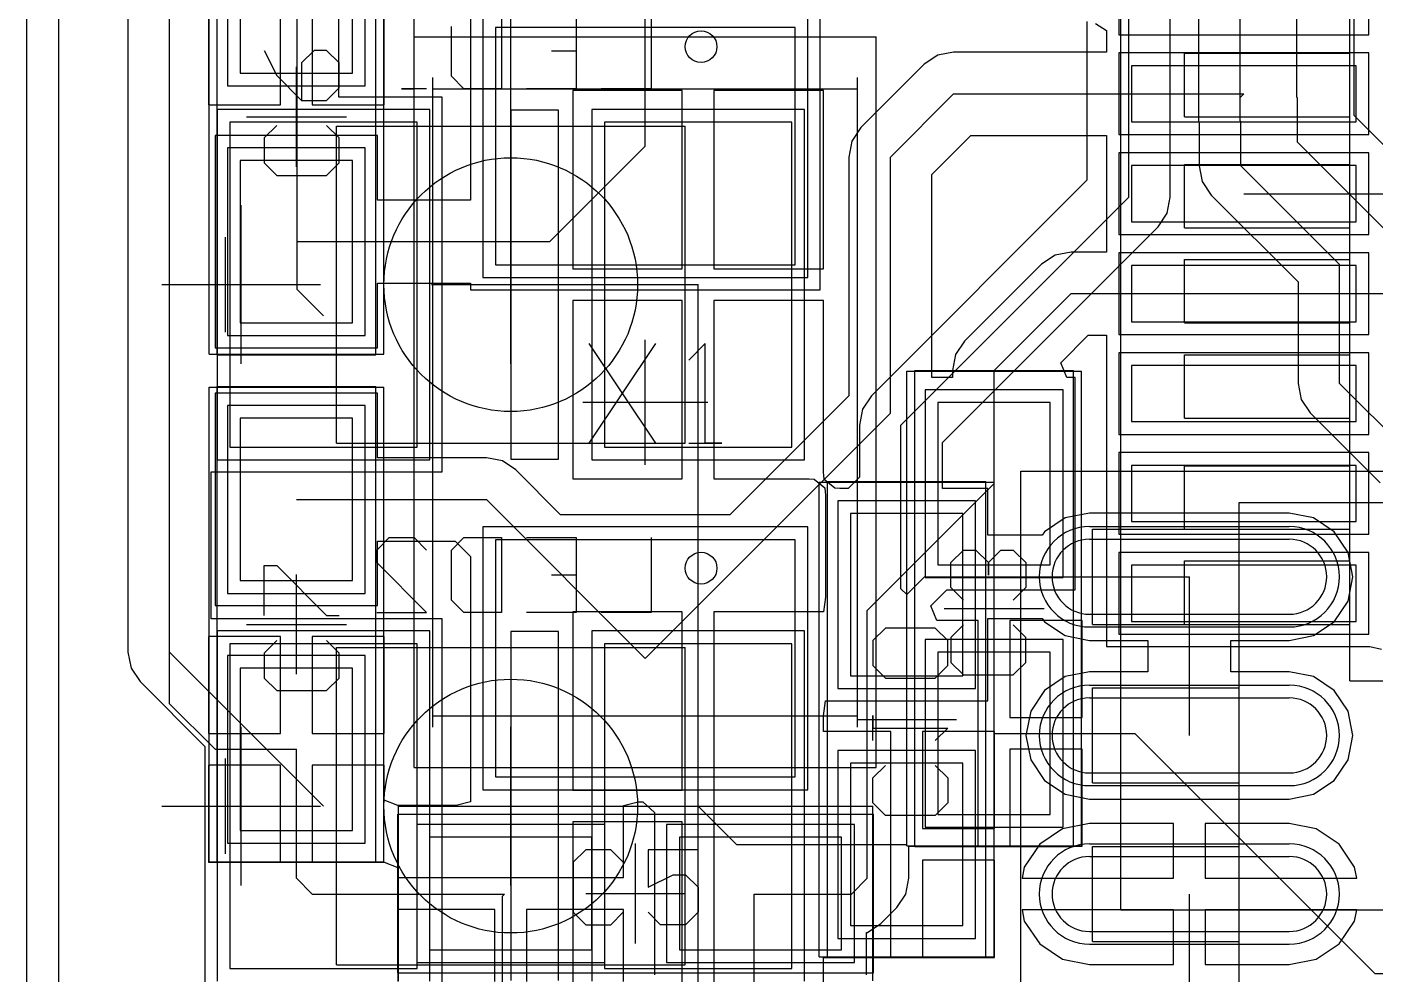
# Model space of a CAD drawing. Header units: millimetres. Extents: x 23.8 to 46.9, y 23.8 to 45.
# Drawn here: x 23.75 to 34.55, y 30.86 to 38.44 of the extents above; entities that cross this region are included whole.
import ezdxf

# ---------------------------------------------------------------- set-up
doc = ezdxf.new("R2010")
doc.units = ezdxf.units.MM
for name, color, linetype in [('BottomLayer', 5, 'Continuous'), ('BottomOverlay', 54, 'Continuous'), ('BottomPaste', 16, 'Continuous'), ('BottomSolder', 6, 'Continuous'), ('KeepOutLayer', 6, 'Continuous'), ('Mechanical13', 56, 'Continuous'), ('Mechanical14', 56, 'Continuous'), ('Mechanical15', 56, 'Continuous'), ('TopLayer', 1, 'Continuous'), ('TopOverlay', 2, 'Continuous'), ('TopPaste', 8, 'Continuous'), ('TopSolder', 216, 'Continuous')]:
    doc.layers.add(name, color=color, linetype=linetype)

msp = doc.modelspace()

# ---------------------------------------------------------------- linework, layer by layer
at = {"layer": 'BottomLayer'}
for p, q in [((24.005, 24.019), (24.005, 44.745)), ((25.915, 36.335), (25.915, 41.915)), ((24.559, 41.767), (24.559, 33.433)), ((24.892, 33.433), (24.892, 41.767)), ((33.921, 37.874), (33.921, 40.697)), ((33.467, 37.686), (33.467, 40.509)), ((32.574, 37.074), (32.574, 40.374)), ((32.907, 37.074), (32.907, 39.875)), ((33.134, 39.913), (33.134, 37.686)), ((27.625, 36.375), (27.625, 39.238)), ((34.379, 37.729), (34.379, 39.125)), ((26.248, 37.875), (26.248, 38.539)), ((32.24, 38.482), (32.24, 37.212)), ((28.998, 37.929), (28.121, 37.929)), ((28.121, 37.929), (28.121, 36.502)), ((28.998, 36.502), (28.998, 37.929)), ((30.129, 37.929), (29.252, 37.929)), ((29.252, 37.929), (29.252, 36.502)), ((30.129, 36.502), (30.129, 37.929)), ((27.075, 37.875), (26.248, 37.875)), ((27.075, 34.875), (27.075, 37.875)), ((33.921, 37.874), (33.925, 37.87)), ((33.925, 37.515), (33.925, 37.87)), ((33.134, 37.686), (33.138, 37.666)), ((33.467, 37.686), (33.471, 37.682)), ((33.471, 37.327), (33.471, 37.682)), ((34.379, 37.729), (36.358, 35.75)), ((26.875, 37.675), (25.375, 37.675)), ((25.375, 37.675), (25.375, 35.075)), ((26.875, 35.075), (26.875, 37.675)), ((29.875, 37.675), (28.375, 37.675)), ((28.375, 37.675), (28.375, 35.075)), ((29.875, 35.075), (29.875, 37.675)), ((33.138, 37.666), (33.138, 37.327)), ((33.925, 37.515), (35.125, 36.315)), ((33.138, 37.327), (33.163, 37.2)), ((33.471, 37.327), (34.263, 36.535)), ((32.24, 37.212), (30.514, 35.486)), ((33.163, 37.2), (33.235, 37.091)), ((30.75, 35.25), (32.574, 37.074)), ((32.882, 36.946), (32.907, 37.074)), ((33.235, 37.091), (33.93, 36.397)), ((32.809, 36.838), (32.882, 36.946)), ((31.083, 35.112), (32.809, 36.838)), ((28.121, 36.502), (28.998, 36.502)), ((29.252, 36.502), (30.129, 36.502)), ((34.263, 35.584), (34.263, 36.535)), ((33.93, 36.397), (33.93, 35.584)), ((25.915, 36.335), (26.125, 36.125)), ((27.625, 36.375), (29.125, 36.375)), ((29.125, 32.2), (29.125, 36.375)), ((28.998, 36.248), (28.121, 36.248)), ((28.121, 36.248), (28.121, 34.821)), ((28.998, 34.821), (28.998, 36.248)), ((30.129, 36.248), (29.252, 36.248)), ((29.252, 36.248), (29.252, 34.821)), ((30.129, 34.919), (30.129, 36.248)), ((33.93, 35.584), (33.955, 35.456)), ((34.263, 35.584), (34.824, 35.023)), ((30.514, 35.486), (30.442, 35.378)), ((33.955, 35.456), (34.027, 35.348)), ((30.442, 35.378), (30.417, 35.25)), ((34.027, 35.348), (34.588, 34.787)), ((30.417, 35.25), (30.417, 34.833)), ((30.75, 33.939), (30.75, 35.25)), ((31.083, 34.743), (31.083, 35.112)), ((25.375, 35.075), (26.875, 35.075)), ((28.375, 35.075), (29.875, 35.075)), ((25.225, 33.7), (25.225, 34.875)), ((25.225, 34.875), (27.075, 34.875)), ((30.129, 34.872), (30.129, 34.919)), ((28.121, 34.821), (28.998, 34.821)), ((29.252, 34.821), (30.007, 34.821)), ((30.007, 34.821), (30.015, 34.821)), ((30.015, 34.821), (30.054, 34.818)), ((30.054, 34.818), (30.139, 34.749)), ((30.131, 34.85), (30.129, 34.872)), ((30.136, 34.815), (30.131, 34.85)), ((30.221, 34.746), (30.136, 34.815)), ((30.417, 34.833), (30.327, 34.743)), ((30.139, 34.749), (30.144, 34.714)), ((30.144, 34.714), (30.146, 34.692)), ((30.146, 34.692), (30.146, 34.645)), ((30.26, 34.743), (30.221, 34.746)), ((30.268, 34.743), (30.26, 34.743)), ((30.327, 34.743), (30.268, 34.743)), ((31.446, 34.743), (31.083, 34.743)), ((31.446, 34.369), (31.446, 34.743)), ((30.146, 34.645), (30.146, 33.874)), ((30.346, 34.543), (30.346, 33.243)), ((31.246, 34.543), (30.346, 34.543)), ((31.246, 33.243), (31.246, 34.543)), ((32.065, 34.507), (31.9, 34.396)), ((32.26, 34.546), (32.065, 34.507)), ((33.86, 34.546), (32.26, 34.546)), ((34.055, 34.507), (33.86, 34.546)), ((34.22, 34.396), (34.055, 34.507)), ((31.881, 34.369), (31.446, 34.369)), ((31.9, 34.396), (31.881, 34.369)), ((32.26, 34.336), (33.86, 34.336)), ((34.331, 34.231), (34.22, 34.396)), ((34.37, 34.036), (34.331, 34.231)), ((30.796, 33.893), (30.939, 34.036)), ((30.939, 34.036), (33.06, 34.036)), ((33.06, 32.766), (33.06, 34.036)), ((34.331, 33.841), (34.37, 34.036)), ((30.75, 33.939), (30.796, 33.893)), ((30.146, 33.874), (30.129, 33.754)), ((34.22, 33.676), (34.331, 33.841)), ((27.075, 33.7), (25.225, 33.7)), ((27.075, 30.7), (27.075, 33.7)), ((28.998, 33.754), (28.121, 33.754)), ((28.121, 33.754), (28.121, 32.327)), ((28.998, 32.327), (28.998, 33.754)), ((30.019, 33.754), (29.252, 33.754)), ((29.252, 33.754), (29.252, 32.2)), ((30.129, 33.754), (30.019, 33.754)), ((31.446, 33.043), (31.446, 33.703)), ((31.446, 33.703), (31.881, 33.703)), ((31.881, 33.703), (31.9, 33.676)), ((32.26, 33.736), (33.86, 33.736)), ((31.9, 33.676), (32.065, 33.565)), ((34.055, 33.565), (34.22, 33.676)), ((26.875, 33.5), (25.375, 33.5)), ((25.375, 33.5), (25.375, 30.9)), ((26.875, 30.9), (26.875, 33.5)), ((29.875, 33.5), (28.375, 33.5)), ((28.375, 33.5), (28.375, 30.9)), ((29.875, 30.9), (29.875, 33.5)), ((32.065, 33.565), (32.26, 33.526)), ((32.26, 33.526), (32.727, 33.526)), ((32.727, 33.526), (32.727, 33.276)), ((33.393, 33.276), (33.393, 33.526)), ((33.393, 33.526), (33.86, 33.526)), ((33.86, 33.526), (34.055, 33.565)), ((24.559, 33.433), (24.584, 33.305)), ((24.892, 33.433), (26.125, 32.2)), ((24.584, 33.305), (24.656, 33.197)), ((32.26, 33.276), (32.065, 33.237)), ((32.727, 33.276), (32.26, 33.276)), ((33.86, 33.276), (33.393, 33.276)), ((34.055, 33.237), (33.86, 33.276)), ((24.656, 33.197), (25.175, 32.678)), ((30.346, 33.243), (31.246, 33.243)), ((32.065, 33.237), (31.9, 33.126)), ((34.22, 33.126), (34.055, 33.237)), ((30.129, 32.923), (30.146, 33.043)), ((30.146, 33.043), (30.256, 33.043)), ((30.256, 33.043), (31.446, 33.043)), ((31.9, 33.126), (31.789, 32.961)), ((32.26, 33.066), (33.86, 33.066)), ((34.331, 32.961), (34.22, 33.126)), ((31.789, 32.961), (31.75, 32.766)), ((34.37, 32.766), (34.331, 32.961)), ((30.129, 32.797), (30.129, 32.923)), ((30.669, 32.797), (30.129, 32.797)), ((30.669, 31.893), (30.669, 32.797)), ((31.5, 32.797), (30.923, 32.797)), ((30.923, 32.797), (30.923, 32.02)), ((31.5, 32.02), (31.5, 32.797)), ((31.75, 32.766), (31.789, 32.571)), ((34.331, 32.571), (34.37, 32.766)), ((25.175, 32.678), (25.175, 30.7)), ((30.346, 32.543), (30.346, 31.243)), ((31.246, 32.543), (30.346, 32.543)), ((31.246, 31.243), (31.246, 32.543)), ((31.789, 32.571), (31.9, 32.406)), ((34.22, 32.406), (34.331, 32.571)), ((31.9, 32.406), (32.065, 32.295)), ((32.26, 32.466), (33.86, 32.466)), ((34.055, 32.295), (34.22, 32.406)), ((28.121, 32.327), (28.998, 32.327)), ((32.065, 32.295), (32.26, 32.256)), ((33.86, 32.256), (34.055, 32.295)), ((29.125, 30.226), (29.125, 32.2)), ((29.125, 32.2), (29.432, 31.893)), ((29.252, 32.2), (29.252, 30.646)), ((32.26, 32.256), (33.86, 32.256)), ((28.998, 32.073), (28.121, 32.073)), ((28.121, 32.073), (28.121, 30.646)), ((28.998, 30.646), (28.998, 32.073)), ((30.923, 32.02), (31.5, 32.02)), ((32.044, 32.018), (31.861, 31.895)), ((32.26, 32.061), (32.044, 32.018)), ((32.933, 32.061), (32.26, 32.061)), ((32.933, 31.623), (32.933, 32.061)), ((33.86, 32.061), (33.187, 32.061)), ((33.187, 32.061), (33.187, 31.623)), ((34.076, 32.018), (33.86, 32.061)), ((34.259, 31.895), (34.076, 32.018)), ((29.432, 31.893), (30.796, 31.893)), ((30.669, 30.989), (30.669, 31.893)), ((31.861, 31.895), (31.738, 31.712)), ((34.382, 31.712), (34.259, 31.895)), ((31.5, 31.766), (30.923, 31.766)), ((30.923, 31.766), (30.923, 30.989)), ((31.5, 30.989), (31.5, 31.766)), ((32.26, 31.796), (33.86, 31.796)), ((31.738, 31.712), (31.72, 31.623)), ((34.4, 31.623), (34.382, 31.712)), ((31.72, 31.623), (32.933, 31.623)), ((33.187, 31.623), (34.4, 31.623)), ((33.06, 30.226), (33.06, 31.496)), ((32.933, 31.369), (31.72, 31.369)), ((31.72, 31.369), (31.738, 31.28)), ((32.933, 30.931), (32.933, 31.369)), ((34.4, 31.369), (33.187, 31.369)), ((33.187, 31.369), (33.187, 30.931)), ((34.382, 31.28), (34.4, 31.369)), ((30.346, 31.243), (31.246, 31.243)), ((31.738, 31.28), (31.861, 31.097)), ((34.259, 31.097), (34.382, 31.28)), ((31.861, 31.097), (32.044, 30.974)), ((32.26, 31.196), (33.86, 31.196)), ((34.076, 30.974), (34.259, 31.097)), ((30.129, 30.646), (30.129, 30.989)), ((30.129, 30.989), (30.669, 30.989)), ((30.923, 30.989), (31.5, 30.989)), ((25.375, 30.9), (26.875, 30.9)), ((28.375, 30.9), (29.875, 30.9)), ((32.044, 30.974), (32.26, 30.931)), ((32.26, 30.931), (32.933, 30.931)), ((33.187, 30.931), (33.86, 30.931)), ((33.86, 30.931), (34.076, 30.974))]:
    msp.add_line(p, q, dxfattribs=at)
for centre, start, end in [((32.26, 34.036), 90, 270), ((33.86, 34.036), 270, 90), ((32.26, 32.766), 90, 270), ((33.86, 32.766), 270, 90), ((32.26, 31.496), 90, 270), ((33.86, 31.496), 270, 90)]:
    msp.add_arc(centre, 0.3, start, end, dxfattribs=at)
at = {"layer": 'BottomOverlay'}
for p, q in [((28.006, 37.772), (27.625, 37.772)), ((27.625, 37.772), (27.625, 34.978)), ((28.006, 34.978), (28.006, 37.772)), ((27.625, 34.978), (28.006, 34.978)), ((28.006, 33.597), (27.625, 33.597)), ((27.625, 33.597), (27.625, 30.803)), ((28.006, 30.803), (28.006, 33.597))]:
    msp.add_line(p, q, dxfattribs=at)
for centre in [(29.149, 38.28), (29.149, 34.105)]:
    msp.add_circle(centre, 0.127, dxfattribs=at)
at = {"layer": 'BottomPaste'}
for p, q in [((26.875, 37.675), (25.375, 37.675)), ((25.375, 37.675), (25.375, 35.075)), ((26.875, 35.075), (26.875, 37.675)), ((29.875, 37.675), (28.375, 37.675)), ((28.375, 37.675), (28.375, 35.075)), ((29.875, 35.075), (29.875, 37.675)), ((25.375, 35.075), (26.875, 35.075)), ((28.375, 35.075), (29.875, 35.075)), ((30.346, 34.543), (30.346, 33.243)), ((31.246, 34.543), (30.346, 34.543)), ((31.246, 33.243), (31.246, 34.543)), ((32.26, 34.336), (33.86, 34.336)), ((32.26, 33.736), (33.86, 33.736)), ((26.875, 33.5), (25.375, 33.5)), ((25.375, 33.5), (25.375, 30.9)), ((26.875, 30.9), (26.875, 33.5)), ((29.875, 33.5), (28.375, 33.5)), ((28.375, 33.5), (28.375, 30.9)), ((29.875, 30.9), (29.875, 33.5)), ((30.346, 33.243), (31.246, 33.243)), ((32.26, 33.066), (33.86, 33.066)), ((30.346, 32.543), (30.346, 31.243)), ((31.246, 32.543), (30.346, 32.543)), ((31.246, 31.243), (31.246, 32.543)), ((32.26, 32.466), (33.86, 32.466)), ((32.26, 31.796), (33.86, 31.796)), ((30.346, 31.243), (31.246, 31.243)), ((32.26, 31.196), (33.86, 31.196)), ((25.375, 30.9), (26.875, 30.9)), ((28.375, 30.9), (29.875, 30.9))]:
    msp.add_line(p, q, dxfattribs=at)
for centre, start, end in [((32.26, 34.036), 90, 270), ((33.86, 34.036), 270, 90), ((32.26, 32.766), 90, 270), ((33.86, 32.766), 270, 90), ((32.26, 31.496), 90, 270), ((33.86, 31.496), 270, 90)]:
    msp.add_arc(centre, 0.3, start, end, dxfattribs=at)
at = {"layer": 'BottomSolder'}
for p, q in [((26.977, 37.777), (25.273, 37.777)), ((25.273, 37.777), (25.273, 34.973)), ((26.977, 34.973), (26.977, 37.777)), ((29.977, 37.777), (28.273, 37.777)), ((28.273, 37.777), (28.273, 34.973)), ((29.977, 34.973), (29.977, 37.777)), ((25.273, 34.973), (26.977, 34.973)), ((28.273, 34.973), (29.977, 34.973)), ((30.244, 34.645), (30.244, 33.141)), ((31.348, 34.645), (30.244, 34.645)), ((31.348, 33.141), (31.348, 34.645)), ((32.26, 34.438), (33.86, 34.438)), ((26.977, 33.602), (25.273, 33.602)), ((25.273, 33.602), (25.273, 30.798)), ((26.977, 30.798), (26.977, 33.602)), ((29.977, 33.602), (28.273, 33.602)), ((28.273, 33.602), (28.273, 30.798)), ((29.977, 30.798), (29.977, 33.602)), ((32.26, 33.634), (33.86, 33.634)), ((32.26, 33.168), (33.86, 33.168)), ((30.244, 33.141), (31.348, 33.141)), ((30.244, 32.645), (30.244, 31.141)), ((31.348, 32.645), (30.244, 32.645)), ((31.348, 31.141), (31.348, 32.645)), ((32.26, 32.364), (33.86, 32.364)), ((32.26, 31.898), (33.86, 31.898)), ((30.244, 31.141), (31.348, 31.141)), ((32.26, 31.094), (33.86, 31.094))]:
    msp.add_line(p, q, dxfattribs=at)
for centre, start, end in [((32.26, 34.036), 90, 270), ((33.86, 34.036), 270, 90), ((32.26, 32.766), 90, 270), ((33.86, 32.766), 270, 90), ((32.26, 31.496), 90, 270), ((33.86, 31.496), 270, 90)]:
    msp.add_arc(centre, 0.402, start, end, dxfattribs=at)
at = {"layer": 'KeepOutLayer'}
msp.add_line((23.75, 23.75), (23.75, 45), dxfattribs=at)
at = {"layer": 'Mechanical13'}
for p, q in [((23.75, 23.75), (23.75, 45)), ((34.346, 33.203), (34.346, 40.203)), ((25.273, 35.814), (25.273, 39.624)), ((26.543, 35.814), (26.543, 39.624)), ((25.65, 38.25), (25.75, 38.05)), ((26.05, 38.25), (25.95, 38.15)), ((26.15, 38.25), (26.05, 38.25)), ((26.25, 38.15), (26.15, 38.25)), ((33.02, 37.719), (33.02, 38.227)), ((33.02, 38.227), (34.346, 38.227)), ((25.95, 38.15), (25.95, 37.85)), ((26.25, 37.95), (26.25, 38.15)), ((25.75, 38.05), (25.95, 37.85)), ((26.15, 37.85), (26.25, 37.95)), ((27.002, 32.923), (27.002, 37.943)), ((27.002, 37.943), (30.402, 37.943)), ((30.402, 32.923), (30.402, 37.943)), ((25.95, 37.85), (26.15, 37.85)), ((33.02, 37.719), (34.346, 37.719)), ((25.75, 37.65), (25.65, 37.55)), ((26.25, 37.55), (26.15, 37.65)), ((25.65, 37.55), (25.65, 37.35)), ((26.25, 37.35), (26.25, 37.55)), ((25.65, 37.35), (25.75, 37.25)), ((25.75, 37.25), (26.15, 37.25)), ((26.15, 37.25), (26.25, 37.35)), ((33.02, 36.83), (33.02, 37.338)), ((33.02, 37.338), (34.346, 37.338)), ((33.02, 36.83), (34.346, 36.83)), ((33.02, 36.068), (33.02, 36.576)), ((33.02, 36.576), (34.346, 36.576)), ((33.02, 36.068), (34.346, 36.068)), ((28.25, 35.905), (28.783, 35.105)), ((28.783, 35.905), (28.25, 35.105)), ((29.183, 35.905), (29.05, 35.771)), ((29.183, 35.105), (29.183, 35.905)), ((25.273, 35.814), (26.543, 35.814)), ((33.02, 35.306), (33.02, 35.814)), ((33.02, 35.814), (34.346, 35.814)), ((30.861, 31.877), (30.861, 35.687)), ((30.861, 35.687), (32.131, 35.687)), ((32.131, 31.877), (32.131, 35.687)), ((25.273, 31.75), (25.273, 35.56)), ((25.273, 35.56), (26.543, 35.56)), ((26.543, 31.75), (26.543, 35.56)), ((33.02, 35.306), (34.346, 35.306)), ((29.05, 35.105), (29.316, 35.105)), ((29.316, 35.105), (29.183, 35.105)), ((33.02, 34.417), (33.02, 34.925)), ((33.02, 34.925), (34.346, 34.925)), ((33.02, 34.417), (34.346, 34.417)), ((31.15, 34.15), (31.25, 34.25)), ((31.25, 34.25), (31.35, 34.25)), ((31.35, 34.25), (31.45, 34.15)), ((31.45, 34.15), (31.55, 34.25)), ((31.55, 34.25), (31.65, 34.25)), ((31.65, 34.25), (31.75, 34.15)), ((25.65, 33.725), (25.65, 34.125)), ((25.65, 34.125), (25.75, 34.125)), ((25.75, 34.125), (26.15, 33.725)), ((31.15, 33.95), (31.15, 34.15)), ((31.45, 34.15), (31.45, 34.05)), ((31.45, 34.05), (31.45, 34.15)), ((31.75, 34.15), (31.75, 33.95)), ((33.02, 33.655), (33.02, 34.163)), ((33.02, 34.163), (34.346, 34.163)), ((31.25, 33.85), (31.15, 33.95)), ((31.75, 33.95), (31.65, 33.85)), ((26.15, 33.725), (26.25, 33.725)), ((31.25, 33.65), (31.15, 33.55)), ((31.75, 33.55), (31.65, 33.65)), ((33.02, 33.655), (34.346, 33.655)), ((25.75, 33.525), (25.65, 33.425)), ((26.25, 33.425), (26.15, 33.525)), ((31.15, 33.55), (31.15, 33.35)), ((31.75, 33.35), (31.75, 33.55)), ((25.65, 33.425), (25.65, 33.225)), ((26.25, 33.225), (26.25, 33.425)), ((31.15, 33.35), (31.25, 33.25)), ((31.65, 33.25), (31.75, 33.35)), ((25.65, 33.225), (25.75, 33.125)), ((26.15, 33.125), (26.25, 33.225)), ((31.25, 33.25), (31.65, 33.25)), ((34.346, 33.203), (41.346, 33.203)), ((25.75, 33.125), (26.15, 33.125)), ((27.002, 32.923), (30.402, 32.923)), ((26.72, 32.135), (30.53, 32.135)), ((26.72, 30.865), (26.72, 32.135)), ((30.53, 30.865), (30.53, 32.135)), ((30.861, 31.877), (32.131, 31.877)), ((25.273, 31.75), (26.543, 31.75)), ((28.225, 31.85), (28.125, 31.75)), ((28.125, 31.75), (28.125, 31.35)), ((28.425, 31.85), (28.225, 31.85)), ((28.525, 31.75), (28.425, 31.85)), ((29.125, 31.85), (28.725, 31.85)), ((28.725, 31.85), (28.725, 31.55)), ((28.725, 31.55), (28.925, 31.65)), ((28.925, 31.65), (29.025, 31.65)), ((29.025, 31.65), (29.125, 31.55)), ((29.125, 31.55), (29.125, 31.35)), ((28.125, 31.35), (28.225, 31.25)), ((28.425, 31.25), (28.525, 31.35)), ((28.825, 31.25), (28.725, 31.35)), ((29.125, 31.35), (29.025, 31.25)), ((28.225, 31.25), (28.425, 31.25)), ((29.025, 31.25), (28.825, 31.25)), ((26.72, 30.865), (30.53, 30.865))]:
    msp.add_line(p, q, dxfattribs=at)
at = {"layer": 'Mechanical14'}
for p, q in [((23.75, 23.75), (23.75, 45)), ((26.851, 37.943), (26.851, 38.543)), ((27.151, 38.043), (27.151, 38.443)), ((27.55, 38.543), (27.55, 37.943)), ((28.15, 38.543), (28.15, 37.943)), ((28.75, 38.543), (28.75, 37.943)), ((28.15, 38.243), (27.95, 38.243)), ((27.25, 37.943), (27.151, 38.043)), ((26.951, 37.943), (26.751, 37.943)), ((26.751, 37.943), (26.851, 37.943)), ((27.55, 37.943), (27.25, 37.943)), ((28.15, 37.943), (27.75, 37.943)), ((28.75, 37.943), (28.35, 37.943)), ((26.228, 35.105), (26.228, 37.645)), ((26.228, 37.645), (29.022, 37.645)), ((29.022, 35.105), (29.022, 37.645)), ((25.466, 35.74), (25.466, 37.01)), ((24.831, 36.375), (26.101, 36.375)), ((26.228, 35.105), (29.022, 35.105)), ((30.161, 34.798), (31.431, 34.798)), ((30.161, 30.988), (30.161, 34.798)), ((31.431, 30.988), (31.431, 34.798)), ((33.46, 29.631), (33.46, 34.631)), ((33.46, 34.631), (37.46, 34.631)), ((26.551, 34.25), (26.651, 34.35)), ((26.651, 34.35), (26.851, 34.35)), ((26.851, 34.35), (26.951, 34.25)), ((27.151, 34.25), (27.25, 34.35)), ((27.25, 34.35), (27.55, 34.35)), ((27.55, 34.35), (27.55, 33.75)), ((27.75, 34.35), (28.15, 34.35)), ((28.15, 34.35), (28.15, 33.75)), ((28.75, 34.35), (28.75, 33.75)), ((32.285, 34.417), (33.46, 34.417)), ((32.285, 33.655), (32.285, 34.417)), ((26.551, 34.15), (26.551, 34.25)), ((27.151, 33.85), (27.151, 34.25)), ((26.951, 33.75), (26.551, 34.15)), ((28.15, 34.05), (27.95, 34.05)), ((27.25, 33.75), (27.151, 33.85)), ((26.551, 33.75), (26.951, 33.75)), ((27.55, 33.75), (27.25, 33.75)), ((28.15, 33.75), (27.75, 33.75)), ((28.75, 33.75), (28.35, 33.75)), ((30.625, 33.625), (30.525, 33.525)), ((31.025, 33.625), (30.625, 33.625)), ((31.125, 33.525), (31.025, 33.625)), ((32.285, 33.655), (33.46, 33.655)), ((30.525, 33.525), (30.525, 33.325)), ((31.125, 33.325), (31.125, 33.525)), ((26.228, 33.47), (29.022, 33.47)), ((26.228, 30.93), (26.228, 33.47)), ((29.022, 30.93), (29.022, 33.47)), ((30.525, 33.325), (30.625, 33.225)), ((31.025, 33.225), (31.125, 33.325)), ((30.625, 33.225), (31.025, 33.225)), ((32.285, 33.147), (33.46, 33.147)), ((32.285, 32.385), (32.285, 33.147)), ((25.466, 31.565), (25.466, 32.835)), ((30.525, 32.725), (30.525, 32.925)), ((30.525, 32.925), (30.525, 32.825)), ((30.525, 32.825), (31.125, 32.825)), ((31.125, 32.825), (31.025, 32.725)), ((30.525, 32.425), (30.625, 32.525)), ((31.025, 32.525), (31.125, 32.425)), ((30.525, 32.225), (30.525, 32.425)), ((31.125, 32.425), (31.125, 32.225)), ((32.285, 32.385), (33.46, 32.385)), ((24.831, 32.2), (26.101, 32.2)), ((30.625, 32.125), (30.525, 32.225)), ((31.125, 32.225), (31.025, 32.125)), ((31.025, 32.125), (30.625, 32.125)), ((32.285, 31.877), (33.46, 31.877)), ((32.285, 31.115), (32.285, 31.877)), ((32.285, 31.115), (33.46, 31.115)), ((30.161, 30.988), (31.431, 30.988)), ((26.228, 30.93), (29.022, 30.93))]:
    msp.add_line(p, q, dxfattribs=at)
for centre in [(27.625, 36.375), (27.625, 32.2)]:
    msp.add_circle(centre, 1.016, dxfattribs=at)
at = {"layer": 'Mechanical15'}
for p, q in [((32.512, 31.369), (32.512, 42.037)), ((25.208, 35.819), (25.208, 39.619)), ((26.608, 35.819), (26.608, 39.619)), ((26.852, 32.508), (26.852, 38.358)), ((26.852, 38.358), (30.552, 38.358)), ((30.552, 32.508), (30.552, 38.358)), ((25.908, 37.319), (25.908, 38.119)), ((25.508, 37.719), (26.308, 37.719)), ((26.228, 37.645), (29.022, 37.645)), ((26.228, 35.105), (26.228, 37.645)), ((29.022, 35.105), (29.022, 37.645)), ((27.625, 35.74), (27.625, 37.01)), ((25.339, 35.994), (25.339, 36.756)), ((24.958, 36.375), (25.72, 36.375)), ((26.99, 36.375), (28.26, 36.375)), ((28.702, 34.933), (28.702, 35.933)), ((25.208, 35.819), (26.608, 35.819)), ((30.796, 31.882), (30.796, 35.682)), ((30.796, 35.682), (32.196, 35.682)), ((32.196, 31.882), (32.196, 35.682)), ((25.208, 31.755), (25.208, 35.555)), ((25.208, 35.555), (26.608, 35.555)), ((26.608, 31.755), (26.608, 35.555)), ((28.202, 35.433), (29.202, 35.433)), ((26.228, 35.105), (29.022, 35.105)), ((31.71, 29.381), (31.71, 34.881)), ((31.71, 34.881), (39.21, 34.881)), ((30.096, 34.793), (31.496, 34.793)), ((30.096, 30.993), (30.096, 34.793)), ((31.496, 30.993), (31.496, 34.793)), ((31.496, 33.382), (31.496, 34.182)), ((25.908, 33.255), (25.908, 34.055)), ((31.096, 33.782), (31.896, 33.782)), ((25.508, 33.655), (26.308, 33.655)), ((26.228, 30.93), (26.228, 33.47)), ((26.228, 33.47), (29.022, 33.47)), ((29.022, 30.93), (29.022, 33.47)), ((30.796, 32.493), (30.796, 33.293)), ((27.625, 31.565), (27.625, 32.835)), ((30.396, 32.893), (31.196, 32.893)), ((25.339, 31.819), (25.339, 32.581)), ((26.852, 32.508), (30.552, 32.508)), ((24.958, 32.2), (25.72, 32.2)), ((26.725, 32.2), (30.525, 32.2)), ((26.725, 30.8), (26.725, 32.2)), ((26.99, 32.2), (28.26, 32.2)), ((30.525, 30.8), (30.525, 32.2)), ((28.625, 31.1), (28.625, 31.9)), ((30.796, 31.882), (32.196, 31.882)), ((25.208, 31.755), (26.608, 31.755)), ((28.225, 31.5), (29.025, 31.5)), ((32.512, 31.369), (43.18, 31.369)), ((30.096, 30.993), (31.496, 30.993)), ((26.228, 30.93), (29.022, 30.93))]:
    msp.add_line(p, q, dxfattribs=at)
for centre in [(27.625, 36.375), (27.625, 32.2)]:
    msp.add_circle(centre, 1.016, dxfattribs=at)
at = {"layer": 'TopLayer'}
for p, q in [((24.005, 24.019), (24.005, 44.745)), ((24.892, 33.02), (24.892, 40.517)), ((28.702, 37.483), (28.702, 39.497)), ((25.458, 39.369), (25.458, 38.069)), ((26.358, 38.069), (26.358, 39.369)), ((25.204, 38.592), (25.204, 37.815)), ((25.781, 37.815), (25.781, 38.592)), ((26.035, 38.592), (26.035, 37.815)), ((26.612, 37.815), (26.612, 38.592)), ((27.302, 38.633), (27.302, 37.052)), ((30.102, 36.333), (30.102, 38.633)), ((32.308, 38.467), (32.396, 38.409)), ((27.502, 38.433), (27.502, 36.533)), ((29.902, 38.433), (27.502, 38.433)), ((29.902, 36.533), (29.902, 38.433)), ((32.396, 38.409), (32.396, 38.236)), ((31.172, 38.236), (31.044, 38.211)), ((32.396, 38.236), (31.172, 38.236)), ((30.936, 38.139), (30.429, 37.632)), ((31.044, 38.211), (30.936, 38.139)), ((34.396, 38.128), (32.596, 38.128)), ((32.596, 38.128), (32.596, 37.678)), ((34.396, 37.678), (34.396, 38.128)), ((25.458, 38.069), (26.358, 38.069)), ((30.665, 37.396), (31.172, 37.903)), ((31.172, 37.903), (33.496, 37.903)), ((33.464, 37.871), (33.496, 37.903)), ((25.204, 37.815), (25.781, 37.815)), ((26.035, 37.815), (26.612, 37.815)), ((30.429, 37.632), (30.357, 37.524)), ((32.596, 37.678), (34.396, 37.678)), ((26.558, 37.569), (25.258, 37.569)), ((25.258, 37.569), (25.258, 35.869)), ((26.558, 37.052), (26.558, 37.569)), ((27.938, 36.719), (28.702, 37.483)), ((30.357, 37.524), (30.332, 37.396)), ((30.998, 37.258), (31.31, 37.57)), ((31.31, 37.57), (32.396, 37.57)), ((32.396, 37.57), (32.396, 37.478)), ((32.396, 37.478), (32.396, 36.678)), ((25.458, 37.369), (25.458, 36.069)), ((26.358, 37.369), (25.458, 37.369)), ((26.358, 36.069), (26.358, 37.369)), ((30.332, 37.396), (30.332, 35.484)), ((30.665, 35.346), (30.665, 37.396)), ((30.998, 35.632), (30.998, 37.258)), ((34.396, 37.328), (32.596, 37.328)), ((32.596, 37.328), (32.596, 36.878)), ((34.396, 36.878), (34.396, 37.328)), ((27.302, 37.052), (26.558, 37.052)), ((33.496, 37.103), (34.728, 37.103)), ((32.596, 36.878), (34.396, 36.878)), ((25.908, 36.719), (27.938, 36.719)), ((31.984, 36.611), (31.876, 36.539)), ((32.112, 36.636), (31.984, 36.611)), ((32.396, 36.636), (32.112, 36.636)), ((32.396, 36.678), (32.396, 36.636)), ((27.502, 36.533), (29.902, 36.533)), ((31.876, 36.539), (31.26, 35.923)), ((34.396, 36.528), (32.596, 36.528)), ((32.596, 36.528), (32.596, 36.078)), ((34.396, 36.078), (34.396, 36.528)), ((26.558, 35.869), (26.558, 36.386)), ((26.558, 36.386), (27.302, 36.386)), ((27.302, 36.386), (27.302, 36.333)), ((27.302, 36.333), (30.102, 36.333)), ((31.496, 35.687), (32.112, 36.303)), ((32.112, 36.303), (33.496, 36.303)), ((33.496, 36.303), (34.613, 36.303)), ((25.458, 36.069), (26.358, 36.069)), ((32.596, 36.078), (34.396, 36.078)), ((32.03, 35.749), (32.25, 35.97)), ((32.25, 35.97), (32.396, 35.97)), ((32.396, 35.97), (32.396, 35.078)), ((25.258, 35.869), (26.558, 35.869)), ((31.26, 35.923), (31.188, 35.815)), ((31.188, 35.815), (31.163, 35.687)), ((32.078, 35.632), (32.03, 35.749)), ((31.163, 35.632), (30.998, 35.632)), ((31.163, 35.687), (31.163, 35.632)), ((31.496, 34.782), (31.496, 35.687)), ((32.146, 35.632), (32.078, 35.632)), ((32.146, 33.932), (32.146, 35.632)), ((34.396, 35.728), (32.596, 35.728)), ((32.596, 35.728), (32.596, 35.278)), ((34.396, 35.278), (34.396, 35.728)), ((26.558, 35.505), (25.258, 35.505)), ((25.258, 35.505), (25.258, 33.805)), ((26.558, 34.988), (26.558, 35.505)), ((30.332, 35.484), (29.38, 34.533)), ((31.946, 35.432), (31.046, 35.432)), ((31.046, 35.432), (31.046, 34.132)), ((31.946, 34.132), (31.946, 35.432)), ((28.702, 33.383), (30.665, 35.346)), ((26.358, 35.305), (25.458, 35.305)), ((25.458, 35.305), (25.458, 34.005)), ((26.358, 34.005), (26.358, 35.305)), ((32.596, 35.278), (34.396, 35.278)), ((27.43, 34.988), (26.558, 34.988)), ((27.558, 34.963), (27.43, 34.988)), ((32.396, 35.078), (32.396, 34.278)), ((27.666, 34.891), (27.558, 34.963)), ((28.024, 34.533), (27.666, 34.891)), ((34.396, 34.928), (32.596, 34.928)), ((32.596, 34.928), (32.596, 34.478)), ((34.396, 34.478), (34.396, 34.928)), ((30.48, 33.766), (31.496, 34.782)), ((25.908, 34.655), (27.43, 34.655)), ((27.43, 34.655), (28.702, 33.383)), ((29.38, 34.533), (28.024, 34.533)), ((32.596, 34.478), (34.396, 34.478)), ((26.558, 33.805), (26.558, 34.322)), ((26.558, 34.322), (27.179, 34.322)), ((27.179, 34.322), (27.302, 34.199)), ((27.502, 34.333), (27.502, 32.433)), ((29.902, 34.333), (27.502, 34.333)), ((29.902, 32.433), (29.902, 34.333)), ((32.396, 34.278), (32.396, 33.478)), ((27.302, 34.199), (27.302, 32.331)), ((31.046, 34.132), (31.946, 34.132)), ((34.396, 34.128), (32.596, 34.128)), ((32.596, 34.128), (32.596, 33.678)), ((34.396, 33.678), (34.396, 34.128)), ((25.458, 34.005), (26.358, 34.005)), ((30.989, 33.803), (31.118, 33.932)), ((31.118, 33.932), (32.146, 33.932)), ((25.258, 33.805), (26.558, 33.805)), ((31.037, 33.686), (30.989, 33.803)), ((30.48, 31.623), (30.48, 33.766)), ((31.369, 33.686), (31.037, 33.686)), ((31.369, 32.782), (31.369, 33.686)), ((32.2, 33.686), (31.623, 33.686)), ((31.623, 33.686), (31.623, 32.909)), ((32.2, 32.909), (32.2, 33.686)), ((32.596, 33.678), (34.396, 33.678)), ((25.781, 33.559), (25.204, 33.559)), ((25.204, 33.559), (25.204, 32.782)), ((25.781, 32.782), (25.781, 33.559)), ((26.612, 33.559), (26.035, 33.559)), ((26.035, 33.559), (26.035, 32.782)), ((26.612, 32.782), (26.612, 33.559)), ((32.396, 33.478), (34.504, 33.478)), ((34.504, 33.478), (34.6, 33.457)), ((31.946, 33.432), (31.046, 33.432)), ((31.046, 33.432), (31.046, 32.132)), ((31.946, 32.132), (31.946, 33.432)), ((26.358, 33.305), (25.458, 33.305)), ((25.458, 33.305), (25.458, 32.005)), ((26.358, 32.005), (26.358, 33.305)), ((24.892, 33.02), (25.257, 32.655)), ((31.623, 32.909), (32.2, 32.909)), ((25.204, 32.782), (25.781, 32.782)), ((26.035, 32.782), (26.612, 32.782)), ((31.369, 31.878), (31.369, 32.782)), ((31.496, 32.782), (32.623, 32.782)), ((32.623, 32.782), (34.544, 30.861)), ((25.257, 32.655), (25.908, 32.655)), ((25.908, 31.623), (25.908, 32.655)), ((32.2, 32.655), (31.623, 32.655)), ((31.623, 32.655), (31.623, 31.878)), ((32.2, 31.878), (32.2, 32.655)), ((25.781, 32.528), (25.204, 32.528)), ((25.204, 32.528), (25.204, 31.751)), ((25.781, 31.751), (25.781, 32.528)), ((26.612, 32.528), (26.035, 32.528)), ((26.035, 32.528), (26.035, 31.751)), ((26.612, 32.247), (26.612, 32.528)), ((27.502, 32.433), (29.902, 32.433)), ((27.302, 32.331), (27.302, 32.233)), ((26.721, 32.204), (26.612, 32.247)), ((26.739, 32.204), (26.721, 32.204)), ((27.187, 32.204), (26.739, 32.204)), ((27.302, 32.233), (27.187, 32.204)), ((28.529, 32.204), (28.644, 32.233)), ((28.529, 31.627), (28.529, 32.204)), ((28.644, 32.233), (28.682, 32.233)), ((28.682, 32.233), (28.775, 32.15)), ((28.775, 32.15), (28.775, 30.85)), ((31.046, 32.132), (31.946, 32.132)), ((25.458, 32.005), (26.358, 32.005)), ((28.275, 31.95), (26.975, 31.95)), ((26.975, 31.95), (26.975, 31.05)), ((28.275, 31.05), (28.275, 31.95)), ((30.275, 31.95), (28.975, 31.95)), ((28.975, 31.95), (28.975, 31.05)), ((30.275, 31.05), (30.275, 31.95)), ((30.813, 31.623), (30.813, 31.878)), ((30.813, 31.878), (31.369, 31.878)), ((31.623, 31.878), (32.2, 31.878)), ((25.204, 31.751), (25.781, 31.751)), ((26.035, 31.751), (26.594, 31.751)), ((26.594, 31.751), (26.612, 31.751)), ((26.612, 31.751), (26.721, 31.708)), ((26.721, 31.708), (26.721, 31.627)), ((25.908, 31.623), (26.035, 31.496)), ((26.721, 31.627), (27.625, 31.627)), ((27.625, 31.627), (28.529, 31.627)), ((30.353, 31.496), (30.48, 31.623)), ((30.788, 31.495), (30.813, 31.623)), ((26.035, 31.496), (27.575, 31.496)), ((27.559, 31.48), (27.575, 31.496)), ((27.559, 30.734), (27.559, 31.48)), ((29.575, 31.496), (30.353, 31.496)), ((29.575, 30.115), (29.575, 31.496)), ((30.716, 31.387), (30.788, 31.495)), ((27.498, 31.373), (26.721, 31.373)), ((26.721, 31.373), (26.721, 30.796)), ((27.498, 30.796), (27.498, 31.373)), ((28.529, 31.373), (27.752, 31.373)), ((27.752, 31.373), (27.752, 30.796)), ((28.529, 30.796), (28.529, 31.373)), ((30.589, 31.26), (30.716, 31.387)), ((30.481, 31.188), (30.589, 31.26)), ((30.475, 31.187), (30.481, 31.188)), ((30.475, 30.85), (30.475, 31.187)), ((26.975, 31.05), (28.275, 31.05)), ((28.975, 31.05), (30.275, 31.05)), ((34.544, 30.861), (40.386, 30.861))]:
    msp.add_line(p, q, dxfattribs=at)
at = {"layer": 'TopOverlay'}
for p, q in [((27.002, 32.833), (27.002, 38.033)), ((30.402, 32.833), (30.402, 38.033))]:
    msp.add_line(p, q, dxfattribs=at)
at = {"layer": 'TopPaste'}
for p, q in [((25.458, 39.369), (25.458, 38.069)), ((26.358, 38.069), (26.358, 39.369)), ((27.502, 38.433), (27.502, 36.533)), ((29.902, 38.433), (27.502, 38.433)), ((29.902, 36.533), (29.902, 38.433)), ((34.396, 38.128), (32.596, 38.128)), ((32.596, 38.128), (32.596, 37.678)), ((34.396, 37.678), (34.396, 38.128)), ((25.458, 38.069), (26.358, 38.069)), ((32.596, 37.678), (34.396, 37.678)), ((25.458, 37.369), (25.458, 36.069)), ((26.358, 37.369), (25.458, 37.369)), ((26.358, 36.069), (26.358, 37.369)), ((34.396, 37.328), (32.596, 37.328)), ((32.596, 37.328), (32.596, 36.878)), ((34.396, 36.878), (34.396, 37.328)), ((32.596, 36.878), (34.396, 36.878)), ((27.502, 36.533), (29.902, 36.533)), ((34.396, 36.528), (32.596, 36.528)), ((32.596, 36.528), (32.596, 36.078)), ((34.396, 36.078), (34.396, 36.528)), ((25.458, 36.069), (26.358, 36.069)), ((32.596, 36.078), (34.396, 36.078)), ((34.396, 35.728), (32.596, 35.728)), ((32.596, 35.728), (32.596, 35.278)), ((34.396, 35.278), (34.396, 35.728)), ((31.946, 35.432), (31.046, 35.432)), ((31.046, 35.432), (31.046, 34.132)), ((31.946, 34.132), (31.946, 35.432)), ((26.358, 35.305), (25.458, 35.305)), ((25.458, 35.305), (25.458, 34.005)), ((26.358, 34.005), (26.358, 35.305)), ((32.596, 35.278), (34.396, 35.278)), ((34.396, 34.928), (32.596, 34.928)), ((32.596, 34.928), (32.596, 34.478)), ((34.396, 34.478), (34.396, 34.928)), ((32.596, 34.478), (34.396, 34.478)), ((27.502, 34.333), (27.502, 32.433)), ((29.902, 34.333), (27.502, 34.333)), ((29.902, 32.433), (29.902, 34.333)), ((31.046, 34.132), (31.946, 34.132)), ((34.396, 34.128), (32.596, 34.128)), ((32.596, 34.128), (32.596, 33.678)), ((34.396, 33.678), (34.396, 34.128)), ((25.458, 34.005), (26.358, 34.005)), ((32.596, 33.678), (34.396, 33.678)), ((31.946, 33.432), (31.046, 33.432)), ((31.046, 33.432), (31.046, 32.132)), ((31.946, 32.132), (31.946, 33.432)), ((26.358, 33.305), (25.458, 33.305)), ((25.458, 33.305), (25.458, 32.005)), ((26.358, 32.005), (26.358, 33.305)), ((27.502, 32.433), (29.902, 32.433)), ((31.046, 32.132), (31.946, 32.132)), ((25.458, 32.005), (26.358, 32.005)), ((28.275, 31.95), (26.975, 31.95)), ((26.975, 31.95), (26.975, 31.05)), ((28.275, 31.05), (28.275, 31.95)), ((30.275, 31.95), (28.975, 31.95)), ((28.975, 31.95), (28.975, 31.05)), ((30.275, 31.05), (30.275, 31.95)), ((26.975, 31.05), (28.275, 31.05)), ((28.975, 31.05), (30.275, 31.05))]:
    msp.add_line(p, q, dxfattribs=at)
at = {"layer": 'TopSolder'}
for p, q in [((25.356, 39.471), (25.356, 37.967)), ((26.46, 37.967), (26.46, 39.471)), ((32.494, 39.03), (32.494, 38.376)), ((34.498, 38.376), (34.498, 39.03)), ((27.4, 38.535), (27.4, 36.431)), ((30.004, 36.431), (30.004, 38.535)), ((32.494, 38.376), (34.498, 38.376)), ((34.498, 38.23), (32.494, 38.23)), ((32.494, 38.23), (32.494, 37.576)), ((34.498, 37.576), (34.498, 38.23)), ((25.356, 37.967), (26.46, 37.967)), ((32.494, 37.576), (34.498, 37.576)), ((25.356, 37.471), (25.356, 35.967)), ((26.46, 37.471), (25.356, 37.471)), ((26.46, 35.967), (26.46, 37.471)), ((34.498, 37.43), (32.494, 37.43)), ((32.494, 37.43), (32.494, 36.776)), ((34.498, 36.776), (34.498, 37.43)), ((32.494, 36.776), (34.498, 36.776)), ((34.498, 36.63), (32.494, 36.63)), ((32.494, 36.63), (32.494, 35.976)), ((34.498, 35.976), (34.498, 36.63)), ((27.4, 36.431), (30.004, 36.431)), ((25.356, 35.967), (26.46, 35.967)), ((32.494, 35.976), (34.498, 35.976)), ((34.498, 35.83), (32.494, 35.83)), ((32.494, 35.83), (32.494, 35.176)), ((34.498, 35.176), (34.498, 35.83)), ((32.048, 35.534), (30.944, 35.534)), ((30.944, 35.534), (30.944, 34.03)), ((32.048, 34.03), (32.048, 35.534)), ((26.46, 35.407), (25.356, 35.407)), ((25.356, 35.407), (25.356, 33.903)), ((26.46, 33.903), (26.46, 35.407)), ((32.494, 35.176), (34.498, 35.176)), ((34.498, 35.03), (32.494, 35.03)), ((32.494, 35.03), (32.494, 34.376)), ((34.498, 34.376), (34.498, 35.03)), ((27.4, 34.435), (27.4, 32.331)), ((30.004, 34.435), (27.4, 34.435)), ((30.004, 32.331), (30.004, 34.435)), ((32.494, 34.376), (34.498, 34.376)), ((34.498, 34.23), (32.494, 34.23)), ((32.494, 34.23), (32.494, 33.576)), ((34.498, 33.576), (34.498, 34.23)), ((30.944, 34.03), (32.048, 34.03)), ((25.356, 33.903), (26.46, 33.903)), ((32.048, 33.534), (30.944, 33.534)), ((30.944, 33.534), (30.944, 32.03)), ((32.048, 32.03), (32.048, 33.534)), ((32.494, 33.576), (34.498, 33.576)), ((26.46, 33.407), (25.356, 33.407)), ((25.356, 33.407), (25.356, 31.903)), ((26.46, 31.903), (26.46, 33.407)), ((27.4, 32.331), (30.004, 32.331)), ((28.377, 32.052), (26.873, 32.052)), ((26.873, 32.052), (26.873, 30.948)), ((28.377, 30.948), (28.377, 32.052)), ((30.377, 32.052), (28.873, 32.052)), ((28.873, 32.052), (28.873, 30.948)), ((30.377, 30.948), (30.377, 32.052)), ((30.944, 32.03), (32.048, 32.03)), ((25.356, 31.903), (26.46, 31.903)), ((26.873, 30.948), (28.377, 30.948)), ((28.873, 30.948), (30.377, 30.948))]:
    msp.add_line(p, q, dxfattribs=at)

doc.saveas('drawing.dxf')
